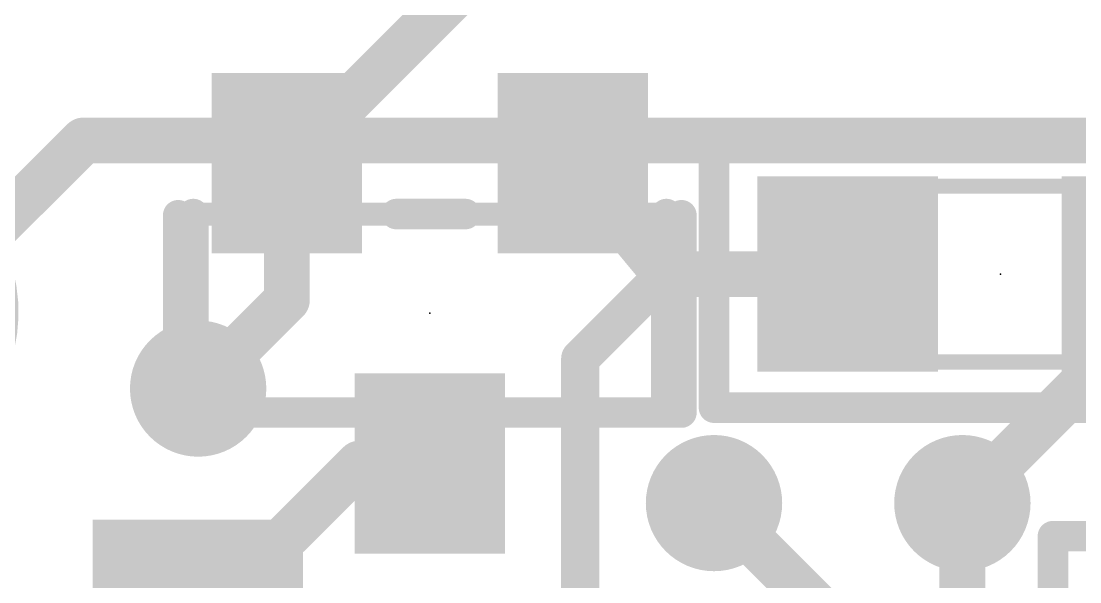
# Model space of a CAD drawing. Extents: x -11.9 to 7.7, y -7.9 to 11.9.
# Drawn here: x -4.48 to 2.56, y 1.38 to 5.11 of the extents above; entities that cross this region are included whole.
import ezdxf

# ---------------------------------------------------------------- set-up
doc = ezdxf.new("R2010")
doc.units = 0
for name, color, linetype in [('1', 12, 'CONTINUOUS'), ('16', 132, 'CONTINUOUS'), ('17', 110, 'CONTINUOUS'), ('18', 110, 'CONTINUOUS'), ('20', 53, 'CONTINUOUS'), ('21', 53, 'CONTINUOUS'), ('23', 53, 'CONTINUOUS'), ('51', 53, 'CONTINUOUS')]:
    doc.layers.add(name, color=color, linetype=linetype)

# ---------------------------------------------------------------- blocks, each defined once
blk = doc.blocks.new('RECT')
blk.add_solid([(-0.5, -0.5), (0.5, -0.5), (-0.5, 0.5), (0.5, 0.5)])
blk = doc.blocks.new('ROUNDP')
at = {"const_width": 0.5}
blk.add_lwpolyline([(0, -0.25, 1), (0, 0.25, 1), (0, -0.25)], format="xyb", dxfattribs=at)
blk = doc.blocks.new('ROUNDV')
at = {"const_width": 0.5}
blk.add_lwpolyline([(0, -0.25, 1), (0, 0.25, 1), (0, -0.25)], format="xyb", dxfattribs=at)

msp = doc.modelspace()

# ---------------------------------------------------------------- linework, layer by layer
at = {"layer": '1'}
for points, const_width in [([(-2.712, 4.168), (-0.53, 6.35)], 0.3048), ([(-2.712, 4.168), (-2.712, 3.765)], 0.3048), ([(-0.812, 4.168), (-0.2, 3.429)], 0.3048), ([(-2.712, 3.638), (-2.712, 3.765)], 0.254), ([(-2.712, 3.638), (-2.712, 3.257)], 0.3048), ([(-0.762, 2.867), (-0.2, 3.429)], 0.254), ([(-0.2, 3.429), (1.016, 3.429)], 0.3048), ([(-2.712, 3.257), (-3.302, 2.667)], 0.3048), ([(3.048, 3.175), (1.778, 1.905)], 0.3048), ([(-0.762, 1.143), (-0.762, 2.867)], 0.254), ([(-3.304, 1.094), (-2.23, 2.168)], 0.3048), ([(-2.23, 2.168), (-1.762, 2.168)], 0.3048), ([(1.077, 0.955), (0.127, 1.905)], 0.3048)]:
    msp.add_lwpolyline(points, dxfattribs=dict(at, const_width=const_width))
for points, const_width in [([(-2.6358, 4.168, 1), (-2.7882, 4.168)], 0.1524), ([(-2.7659, 4.2219, 1), (-2.6581, 4.1141)], 0.1524), ([(-0.7533, 4.2166, 1), (-0.8707, 4.1194)], 0.1524), ([(-2.6485, 3.765, 1), (-2.7755, 3.765)], 0.127), ([(-2.7882, 3.765, 1), (-2.6358, 3.765)], 0.1524), ([(-2.6358, 3.638, 1), (-2.7882, 3.638)], 0.1524), ([(-2.7755, 3.638, 1), (-2.6485, 3.638)], 0.127), ([(-0.2, 3.5052, 1), (-0.2, 3.3528)], 0.1524), ([(-0.2587, 3.3804, 1), (-0.1413, 3.4776)], 0.1524), ([(-0.1551, 3.3841, 1), (-0.2449, 3.4739)], 0.127), ([(1.016, 3.3528, 1), (1.016, 3.5052)], 0.1524), ([(-2.6581, 3.2031, 1), (-2.7659, 3.3109)], 0.1524), ([(-2.7882, 3.257, 1), (-2.6358, 3.257)], 0.1524), ([(-0.6985, 2.867, 1), (-0.8255, 2.867)], 0.127), ([(-0.8069, 2.9119, 1), (-0.7171, 2.8221)], 0.127), ([(-3.3559, 2.7209, 1), (-3.2481, 2.6131)], 0.1524), ([(-2.23, 2.2442, 1), (-2.23, 2.0918)], 0.1524), ([(-2.1761, 2.1141, 1), (-2.2839, 2.2219)], 0.1524), ([(-1.762, 2.0918, 1), (-1.762, 2.2442)], 0.1524), ([(0.1809, 1.9589, 1), (0.0731, 1.8511)], 0.1524), ([(1.7241, 1.9589, 1), (1.8319, 1.8511)], 0.1524)]:
    msp.add_lwpolyline(points, format="xyb", dxfattribs=dict(at, const_width=const_width))
at = {"layer": '16'}
for points, const_width in [([(7.493, -0.381, 0.4142), (0, 7.493)], 0.3048), ([(-0.127, 7.366, 0.4142), (-7.747, 0.381)], 0.3048), ([(-4.064, 4.3942, 1), (-4.064, 4.2418)], 0.1524), ([(-4.0101, 4.2641, 1), (-4.1179, 4.3719)], 0.1524), ([(1.8542, 1.905, 1), (1.7018, 1.905)], 0.1524)]:
    msp.add_lwpolyline(points, format="xyb", dxfattribs=dict(at, const_width=const_width))
at = {"layer": '16', "const_width": 0.3048}
for points in [[(-5.207, 3.175), (-4.064, 4.318)], [(-4.064, 4.318), (4.445, 4.318)], [(1.778, 1.905), (1.778, -0.127)]]:
    msp.add_lwpolyline(points, dxfattribs=at)
at = {"layer": '20', "const_width": 0.0254}
msp.add_lwpolyline([(0, -7.62, 1), (0, 7.62, 1), (0, -7.62)], format="xyb", dxfattribs=at)
at = {"layer": '21', "const_width": 0.2032}
for points in [[(0.127, 4.318), (3.937, 4.318)], [(0.127, 2.54), (0.127, 4.318)], [(-3.4344, 2.5076), (-3.4344, 3.8204)], [(-1.9844, 3.8284), (-1.5256, 3.8284)], [(-0.0896, 3.8204), (-0.0896, 2.5076)], [(-2.4756, 2.5076), (-3.4344, 2.5076)], [(-0.0896, 2.5076), (-1.0484, 2.5076)], [(3.937, 2.54), (0.127, 2.54)], [(2.38, -2.125), (2.38, 1.685)], [(2.38, 1.685), (4.158, 1.685)]]:
    msp.add_lwpolyline(points, dxfattribs=at)
at = {"layer": '21', "const_width": 0.1016}
for points in [[(0.127, 4.3688, 1), (0.127, 4.2672)], [(0.1778, 4.318, 1), (0.0762, 4.318)], [(-3.3836, 3.8204, 1), (-3.4852, 3.8204)], [(-1.9844, 3.8792, 1), (-1.9844, 3.7776)], [(-1.5256, 3.7776, 1), (-1.5256, 3.8792)], [(-0.0388, 3.8204, 1), (-0.1404, 3.8204)], [(-3.4344, 2.5584, 1), (-3.4344, 2.4568)], [(-2.4756, 2.4568, 1), (-2.4756, 2.5584)], [(-1.0484, 2.5584, 1), (-1.0484, 2.4568)], [(-0.0896, 2.4568, 1), (-0.0896, 2.5584)], [(0.127, 2.5908, 1), (0.127, 2.4892)], [(-3.4852, 2.5076, 1), (-3.3836, 2.5076)], [(-0.1404, 2.5076, 1), (-0.0388, 2.5076)], [(0.0762, 2.54, 1), (0.1778, 2.54)], [(2.4308, 1.685, 1), (2.3292, 1.685)], [(2.38, 1.7358, 1), (2.38, 1.6342)]]:
    msp.add_lwpolyline(points, format="xyb", dxfattribs=at)
at = {"layer": '23'}
for p in [(2.032, 3.429), (-1.762, 3.168)]:
    msp.add_point(p, dxfattribs=at)
at = {"layer": '51'}
for points, const_width in [([(1.622, 4.014), (2.442, 4.014)], 0.1016), ([(-3.3344, 2.5076), (-3.3344, 3.8284)], 0.2032), ([(-3.3344, 3.8284), (-0.1896, 3.8284)], 0.1524), ([(-0.1896, 3.8284), (-0.1896, 2.5076)], 0.2032), ([(1.622, 2.844), (2.442, 2.844)], 0.1016), ([(-0.1896, 2.5076), (-3.3344, 2.5076)], 0.2032)]:
    msp.add_lwpolyline(points, dxfattribs=dict(at, const_width=const_width))
for points, const_width in [([(1.622, 4.0394, 1), (1.622, 3.9886)], 0.0508), ([(2.442, 3.9886, 1), (2.442, 4.0394)], 0.0508), ([(-3.2836, 3.8284, 1), (-3.3852, 3.8284)], 0.1016), ([(-3.3344, 3.8665, 1), (-3.3344, 3.7903)], 0.0762), ([(-0.1388, 3.8284, 1), (-0.2404, 3.8284)], 0.1016), ([(-0.1896, 3.7903, 1), (-0.1896, 3.8665)], 0.0762), ([(1.622, 2.8694, 1), (1.622, 2.8186)], 0.0508), ([(2.442, 2.8186, 1), (2.442, 2.8694)], 0.0508), ([(-3.3344, 2.5584, 1), (-3.3344, 2.4568)], 0.1016), ([(-0.1896, 2.4568, 1), (-0.1896, 2.5584)], 0.1016), ([(-3.3852, 2.5076, 1), (-3.2836, 2.5076)], 0.1016), ([(-0.2404, 2.5076, 1), (-0.1388, 2.5076)], 0.1016)]:
    msp.add_lwpolyline(points, format="xyb", dxfattribs=dict(at, const_width=const_width))

# ---------------------------------------------------------------- block references
at = {"layer": '1', "yscale": 1.2, "rotation": 180}
for p in [(-2.712, 4.168), (-0.812, 4.168), (-1.762, 2.168)]:
    msp.add_blockref('RECT', p, dxfattribs=at)
at = {"layer": '1', "xscale": 1.2, "yscale": 1.3}
for p in [(1.016, 3.429), (3.048, 3.429)]:
    msp.add_blockref('RECT', p, dxfattribs=at)
at = {"layer": '1', "xscale": 1.4, "yscale": 1.4, "rotation": 90}
msp.add_blockref('RECT', (-3.304, 1.094), dxfattribs=at)
at = {"layer": '17', "xscale": 2.1844, "yscale": 2.1844, "rotation": 60}
msp.add_blockref('ROUNDP', (-5.588, 3.175), dxfattribs=at)
msp.add_blockref('ROUNDP', (-5.588, 3.175), dxfattribs=at)
at = {"layer": '18', "xscale": 0.9064, "yscale": 0.9064}
for p in [(-3.302, 2.667), (-3.302, 2.667), (0.127, 1.905), (0.127, 1.905), (1.778, 1.905), (1.778, 1.905)]:
    msp.add_blockref('ROUNDV', p, dxfattribs=at)
at = {"layer": '51', "xscale": 0.4572, "yscale": 0.5842, "rotation": 180}
for p in [(-2.7018, 4.1713), (-0.8222, 4.1713), (-1.762, 2.1647)]:
    msp.add_blockref('RECT', p, dxfattribs=at)
at = {"layer": '51', "xscale": 0.65, "yscale": 1.3}
for p in [(1.2902, 3.429), (2.7634, 3.429)]:
    msp.add_blockref('RECT', p, dxfattribs=at)

doc.saveas('drawing.dxf')
